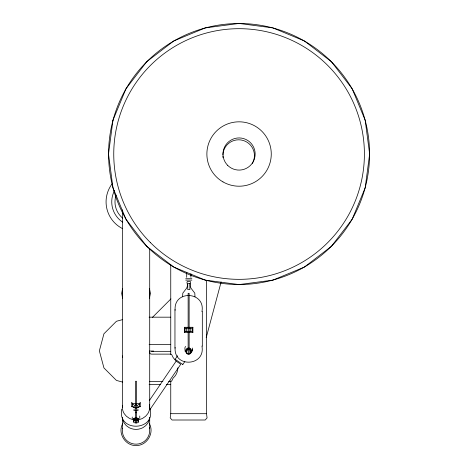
<?xml version="1.0" encoding="UTF-8"?>
<svg xmlns="http://www.w3.org/2000/svg" width="469" height="469" viewBox="0 0 469 469"><rect width="100%" height="100%" fill="white"/><g stroke="black" fill="none" stroke-linecap="round" stroke-linejoin="round"><path stroke-width="0.7" d="M192.132 351.439L192.396 349.757M175.142 347.429C173.348 368.136 205.827 366.447 201.946 346.016M177.88 367.802C177.728 371.653 176.18 375.575 173.143 378.037L171.695 381.016L170.751 381.485L168.606 381.485M201.946 311.692C205.827 291.261 173.348 289.566 175.142 310.273M121.752 409.103C116.822 433.08 157.449 431.105 149.705 407.76M170.751 380.758L170.751 413.693L170.212 417.902L172.053 420.007L205.223 420.007L207.064 417.902L206.53 413.693L206.53 280.491M206.202 337.662L221.11 282.016M122.626 288.494L121.659 293.365L122.626 298.237M149.418 298.237L150.385 293.365L149.418 288.494M122.743 423.583C117.314 432.993 125.217 445.878 136.022 445.55C146.832 445.878 154.735 432.993 149.306 423.583M184.839 361.552L182.816 364.524L175.136 359.301L177.558 355.736M149.253 400.69L176.151 361.118L180.758 364.249L149.787 409.818M184.387 332.462L185.026 331.583L185.026 328.165L184.387 327.286L192.888 327.286L192.888 332.462L188.638 332.539L184.387 332.462L184.387 327.286M192.888 332.462L192.249 331.583L192.249 328.165L192.888 327.286M138.836 406.828L140.249 406.705L140.249 402.455L139.615 403.61L139.615 406.412L137.798 407.737M152.314 317.501L170.921 298.9M134.357 409.431L133.905 409.677L133.905 410.527L135.506 410.768M131.754 406.705L132.393 406.412L132.393 403.61L131.754 402.455L131.754 406.705L133.167 406.828M122.69 319.594L116.441 321.271L103.936 333.77L99.364 350.853L103.936 367.931L116.441 380.429L122.69 382.106M188.309 349.681L187.653 349.833A2.603 2.251 0 0 0 186.035 351.908A2.603 2.251 0 0 0 187.635 353.995L189.136 354.148L189.136 293.33L188.139 293.33L188.139 354.148L188.292 353.773M149.388 351.058L153.633 351.058M135.67 420.74L135.013 420.81A2.603 1.108 0 0 0 133.401 421.83A2.603 1.108 0 0 0 134.996 422.856L136.497 422.932L136.497 381.268L135.506 381.268L135.652 422.932M136.332 422.932L136.989 422.862A2.603 1.108 0 0 0 138.607 421.842A2.603 1.108 0 0 0 137.007 420.816L136.35 420.74M188.638 349.299L189.136 349.299M188.139 349.299L187.653 349.452A2.603 2.251 0 0 0 186.035 351.527A2.603 2.251 0 0 0 187.635 353.614M136.497 420.054L137.007 420.13A2.603 1.108 0 0 1 138.062 421.83M135.506 420.054L135.013 420.124A2.603 1.108 0 0 0 133.419 421.291M185.712 278.721L191.885 278.721M185.712 280.11L191.885 280.11M149.095 317.179L170.751 317.179M185.026 328.165L192.249 328.165M185.026 331.583L192.249 331.583M149.095 344.539L170.751 344.539M151.51 351.334L170.751 351.334M149.33 381.485L162.895 381.485M149.095 384.521L160.644 384.521M166.419 384.521L170.751 384.521M135.506 404.395L136.497 404.395M135.506 404.976L136.497 404.976M135.506 407.96L133.905 407.725L133.905 406.875L134.75 405.55L132.393 403.61L139.615 403.61L137.259 405.55L138.097 406.875L138.097 407.725L136.497 407.96M136.497 410.768L138.097 410.527L138.097 409.677L137.646 409.431M135.506 412.726L136.497 412.726M170.751 413.693L206.53 413.693M188.984 349.305L189.64 349.458A2.603 2.251 0 0 1 191.241 351.545A2.603 2.251 0 0 1 189.628 353.62M188.984 349.681L189.64 349.833A2.603 2.251 0 0 1 191.241 351.92A2.603 2.251 0 0 1 189.628 354.001L188.972 354.148L188.972 353.773M139.615 406.412L140.249 406.705M134.204 407.737L132.393 406.412M175.136 359.301L175.652 359.641M182.306 364.167L182.816 364.524M176.051 360.966L173.143 357.571L171.695 354.587L170.751 354.124L151.505 354.124L150.086 353.743L149.705 352.325M185.132 351.416L184.886 348.016A3.787 3.283 0 0 1 185.642 346.45M122.345 355.924L122.702 357.272M202.321 311.539L202.321 346.169M194.998 296.848L194.799 293.166L190.942 288.124L190.367 286.565A7.264 7.264 0 0 1 190.391 283.692L190.643 282.156L190.297 281.459L187.307 281.459L186.955 282.156L187.207 283.692A7.264 7.264 0 0 1 187.231 286.565L186.656 288.124L182.799 293.166L182.605 296.848M192.396 348.039L192.396 350.613M190.906 273.773L190.906 277.361M190.736 328.165L190.736 331.583M187.7 353.485L187.7 353.866M186.697 272.337L186.697 277.361M186.545 328.165L186.545 331.583M174.96 309.54L174.96 348.168M170.751 264.393L170.751 354.412M149.705 248.447L149.705 407.256M149.705 417.451L149.705 428.631M139.762 415.991L139.762 418.477M132.246 417.023L132.246 418.887M122.345 209.866L122.345 407.444M122.345 417.451L122.345 428.631M149.412 427.652A13.689 13.671 0 0 1 136.385 444.166A13.689 13.671 0 0 1 122.503 428.361M122.362 417.41A13.976 12.763 0 0 0 124.174 423.067L126.349 425.688L129.18 427.699A13.548 12.37 0 0 0 142.863 427.699L145.695 425.688L147.87 423.067A13.976 12.763 0 0 0 149.687 417.41M122.685 222.165A24.282 24.282 0 0 1 114.653 190.344M122.292 228.491A29.952 29.952 0 0 1 112.484 183.356M122.673 218.132A21.035 21.035 0 0 1 116.101 195.116M272.852 27.952A130.505 130.505 0 0 1 367.602 176.678A130.505 130.505 0 0 1 227.7 284.026A130.505 130.505 0 0 1 108.568 154.014M108.568 153.293A130.505 130.505 0 0 1 272.155 27.771M222.892 154.893A15.776 15.776 0 0 1 243.071 140.43A15.776 15.776 0 0 1 252.322 163.464M223.015 157.637A15.776 15.776 0 0 1 222.892 156.259M149.406 290.516A13.677 13.677 0 0 1 149.406 296.215M122.515 295.505A13.677 13.677 0 0 1 122.515 291.22M136.327 420.118A2.445 1.038 0 0 1 138.255 421.549M133.577 421.285A2.445 1.038 0 0 1 135.693 420.118M136.303 418.196A2.234 0.95 0 0 1 138.062 419.509M133.935 419.503A2.234 0.95 0 0 1 135.717 418.196M138.068 419.649A2.234 0.95 0 0 1 138.062 420.376M133.935 420.371A2.234 0.95 0 0 1 133.941 419.644M134.234 419.427A2.234 0.95 0 0 1 135.717 419.063M136.303 419.063A2.234 0.95 0 0 1 137.775 419.433M136.379 417.955A2.802 1.196 0 0 1 138.22 419.866M133.771 419.861A2.802 1.196 0 0 1 135.647 417.955M190.889 352.354A2.445 2.116 0 0 1 190.121 353.216M186.381 352.342A2.445 2.116 0 0 1 187.16 349.856M187.711 349.581A2.445 2.116 0 0 1 188.327 349.44M188.966 349.44A2.445 2.116 0 0 1 191.059 351.269M189.013 348.021A2.802 2.427 0 0 1 191.223 351.363M186.41 351.897A2.802 2.427 0 0 1 188.28 348.016M188.937 348.508A2.234 1.935 0 0 1 190.695 351.17M188.356 348.508A2.234 1.935 0 0 0 186.422 350.671A2.234 1.935 0 0 0 186.422 351.152M186.58 350.161A2.234 1.935 0 0 1 187.283 349.37M187.793 349.118A2.234 1.935 0 0 1 188.356 348.989M188.937 348.989A2.234 1.935 0 0 1 190.848 351.164M149.4 404.624A13.976 12.763 0 0 1 147.87 413.576L145.695 416.191L142.863 418.201A13.548 12.37 0 0 1 138.167 419.737M122.515 405.28A13.976 12.763 0 0 0 124.174 413.576L126.349 416.191L129.18 418.201A13.548 12.37 0 0 0 133.882 419.737M112.959 120.222L108.509 154.014L112.959 187.805L126.003 219.293L146.75 246.336L173.794 267.084L205.281 280.128L239.073 284.577L272.864 280.128L304.358 267.084L331.395 246.336L352.149 219.293L365.187 187.805L369.636 154.014L365.187 120.222L352.149 88.729L331.395 61.691L304.358 40.944L272.864 27.9L239.073 23.45L205.281 27.9L173.794 40.944L146.75 61.691L126.003 88.729L112.959 120.222M189.851 283.651L187.747 283.651L187.747 289.596L189.851 289.596L189.851 283.651M150.455 242.631A125.329 125.329 0 0 0 360.133 186.451A125.329 125.329 0 0 0 206.636 32.959A125.329 125.329 0 0 0 150.455 242.631M222.974 181.896A32.197 32.197 0 0 0 271.27 154.014A32.197 32.197 0 0 0 222.974 126.132A32.197 32.197 0 0 0 222.974 181.896M227.7 165.387A16.087 16.087 0 0 0 254.608 158.176A16.087 16.087 0 0 0 234.91 138.478A16.087 16.087 0 0 0 227.7 165.387"/></g></svg>
